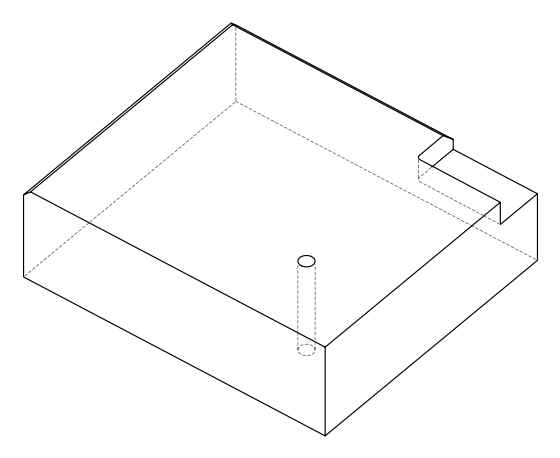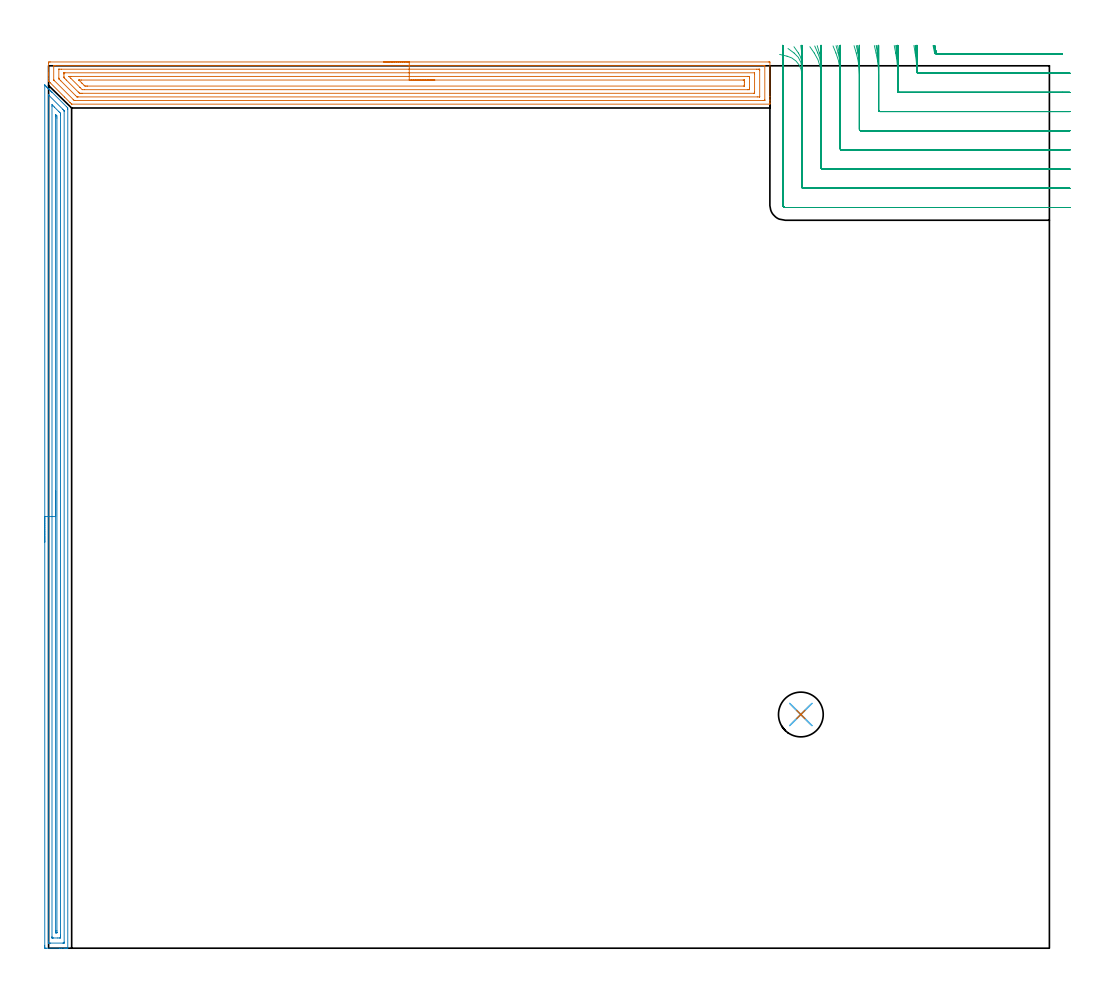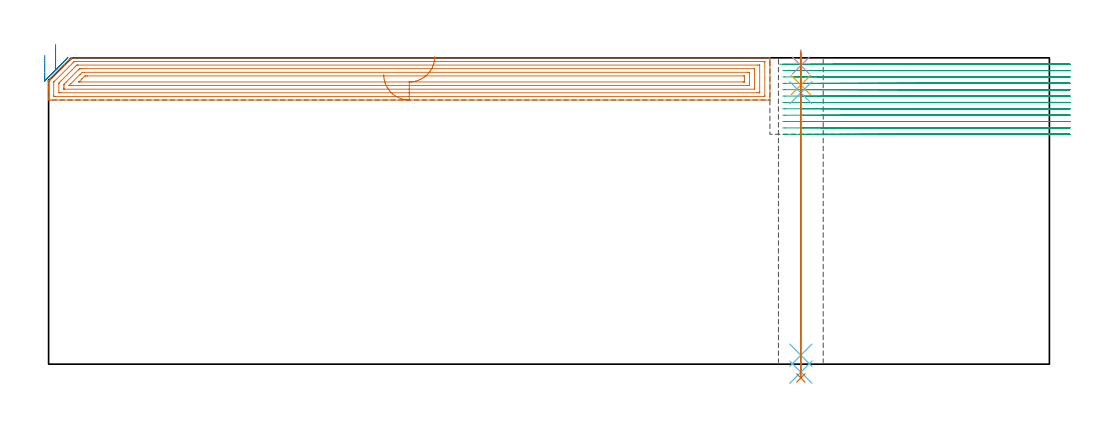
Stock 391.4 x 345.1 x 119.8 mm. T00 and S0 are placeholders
(PLAN: 7 operations, 5 tool changes, 53.4 min)
(1 AREA_MILL | FG_CHAMFER_SURFACE | UGT0205_001 | 13.75 min | 39418 mm3)
(2 AREA_MILL_1 | FG_CHAMFER_SURFACE_1 | UGT0205_001 | 10.83 min | 13426 mm3)
(3 MILL_CORNER_NOTCH_RECTANGULAR | CORNER_NOTCH_RECTANGULAR | NXT0201_013 | Follow Part, ap 2.5, ae 75% | 27.67 min | 196164 mm3)
(4 SPOT_DRILL | STEP1HOLE | NXT0321_9005460120000 | 0.05 min | 189 mm3)
(5 DRILL_BLIND_HOLE_INTO_CENTER | STEP1HOLE | UGT0301_191 | 0.05 min | 277 mm3)
(6 GUN_DRILL_THROUGH_HOLE | STEP1HOLE | UGT0307_003 | 0.58 min | 4222 mm3)
(7 SPADE_DRILL_TO_ENLARGE_THROUGH_HOLE | STEP1HOLE | UGT0306_008 | 0.51 min | 24094 mm3)
(TOOL UGT0205_001 | Chamfer Mill 20 x 3 x 45 deg. | D20 FL50 Z2)
(TOOL NXT0201_013 | ENDMILL 10mm | D10 FL30 Z4)
(TOOL NXT0321_9005460120000 | NC Spot Drill, 142deg, 12mm, Carbide, Uncoated | D12 PA142 FL30 Z2)
(TOOL UGT0301_191 | Twist Drill 7.1 mm | D7.1 PA118 FL66 Z2)
(TOOL UGT0307_003 | Gun Drill 7 mm | D7 PA130 FL24 Z1)
(TOOL UGT0306_008 | Spade Drill 17.5mm | D17.5 PA132 FL10 Z2)
(OP 1 AREA_MILL)
G17 G21 G94 G90
T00 M6
G54
G17 G0 G90 X131.05 Y346.6 S1061 M3
G43 Z129.8 H0
Z113.3
G94 G1 X131.088 Z112.428 F250.
X131.202 Z111.564
X131.391 Z110.712
X131.653 Z109.88
X131.987 Z109.074
X132.39 Z108.3
X132.858 Z107.564
X133.39 Z106.872
X133.979 Z106.229
X134.622 Z105.64
X135.314 Z105.109
X136.05 Z104.64
X136.824 Z104.237
X137.63 Z103.903
X138.462 Z103.641
X139.314 Z103.452
X140.178 Z103.338
X141.05 Z103.3
X281.468
X281.99 Y346.594 Z103.304
X282.09 Y346.592 Z103.306
X282.1 Y346.487 Z103.411
Y333.096 Z116.798
Y331.708 Z118.188
Y331.345 Z118.55
Y330.62 Z119.28
Y330.406 Z119.494
X282.097 Y330.25 Z119.642
X282.09 Y330.103 Z119.789
X281.915 Y330.1 Z119.8
X9.129
X9.006 Y330.104 Z119.789
X8.92 Y330.178 Z119.718
X8.384 Y330.716 Z119.183
X8.337 Y330.761 Z119.136
X6.233 Y332.867 Z117.033
X0.632 Y338.466 Z111.431
X0.251 Y338.849 Z111.05
X0.036 Y339.068 Z110.831
X0.003 Y339.108 Z110.789
X0. Y339.332 Z110.567
Y340.101 Z109.793
Y341.339 Z108.557
Y341.852 Z108.042
Y342.472 Z107.424
Y345.974 Z103.923
X0.004 Y346.23 Z103.667
X0.01 Y346.593 Z103.305
X0.259 Y346.596 Z103.302
X0.632 Y346.6 Z103.3
X141.05
Y345.186 Z104.714
X279.679 Z104.715
X279.853 Y345.185
X280.038 Y345.181 Z104.719
X280.079 Y345.179 Z104.721
X280.09 Y345.159 Z104.741
X280.094 Y345.124 Z104.776
X280.099 Y344.943 Z104.957
X280.1 Y331.809 Z118.091
X280.098 Y331.671 Z118.229
X280.094 Y331.561 Z118.339
X280.09 Y331.529 Z118.371
X280.08 Y331.521 Z118.379
X280.039 Y331.519 Z118.381
X279.679 Y331.515 Z118.385
X279.506 Y331.514 Z118.386
X10.298
X10.118 Y331.516 Z118.384
X10.073 Y331.518 Z118.382
X10.054 Y331.521 Z118.379
X10.021 Y331.541 Z118.359
X9.838 Y331.717 Z118.183
X9.576 Y331.974 Z117.926
X2.324 Y339.226 Z110.674
X2.233 Y339.32 Z110.58
X2.064 Y339.498 Z110.402
X2.01 Y339.563 Z110.337
X2.006 Y339.587 Z110.313
X2.001 Y339.637 Z110.263
X2. Y344.891 Z105.009
X2.002 Y345.029 Z104.871
X2.006 Y345.139 Z104.761
X2.01 Y345.171 Z104.729
X2.02 Y345.179 Z104.721
X2.061 Y345.181 Z104.719
X2.421 Y345.185 Z104.715
X2.594 Y345.186 Z104.714
X141.05
Y343.772 Z106.128
X276.996 Y343.771 Z106.129
X277.72 Y343.77 Z106.13
X277.89 Y343.768 Z106.132
X278.06 Y343.765 Z106.135
X278.091 Y343.758 Z106.142
X278.094 Y343.727 Z106.173
X278.098 Y343.672 Z106.228
X278.099 Y343.604 Z106.296
X278.1 Y343.398 Z106.502
X278.099 Y333.096 Z116.804
X278.098 Y332.994 Z116.906
X278.094 Y332.943 Z116.957
X278.09 Y332.935 Z116.965
X278.085 Y332.932 Z116.968
X278.06 Y332.93 Z116.97
X277.89 Y332.929 Z116.971
X277.167 Y332.928 Z116.972
X11.536 Y332.929 Z116.971
X11.365 Y332.93 Z116.97
X11.194 Y332.933 Z116.967
X11.084 Y332.935 Z116.965
X11.024 Y332.987 Z116.913
X10.909 Y333.096 Z116.804
X10.471 Y333.529 Z116.371
X4.774 Y339.226 Z110.674
X4.21 Y339.791 Z110.109
X4.058 Y339.95 Z109.95
X4.023 Y339.988 Z109.912
X4.01 Y340.034 Z109.866
X4.006 Y340.101 Z109.799
X4.001 Y340.306 Z109.594
Y343.604 Z106.296
X4.002 Y343.706 Z106.194
X4.006 Y343.757 Z106.143
X4.01 Y343.765 Z106.135
X4.016 Y343.768 Z106.132
X4.04 Y343.77 Z106.13
X4.21 Y343.771 Z106.129
X4.933 Y343.772 Z106.128
X141.05
Y342.357 Z107.543
X276.004
X276.064 Y342.356 Z107.544
X276.085 Y342.354 Z107.546
X276.09 Y342.351 Z107.549
X276.094 Y342.343 Z107.557
X276.097 Y342.289 Z107.611
X276.1 Y341.854 Z108.046
Y334.849 Z115.051
X276.096 Y334.41 Z115.49
X276.092 Y334.357 Z115.543
X276.09 Y334.35 Z115.55
X276.074 Y334.347 Z115.553
X276.032 Y334.345 Z115.555
X275.895 Y334.343 Z115.557
X275.723
X13.154
X12.773 Y334.345 Z115.555
X12.259 Y334.35 Z115.55
X12.098 Y334.363 Z115.537
X11.932 Y334.524 Z115.376
X11.603 Y334.848 Z115.052
X6.893 Y339.555 Z110.345
X6.349 Y340.101 Z109.799
X6.174 Y340.28 Z109.62
X6.039 Y340.421 Z109.479
X6.01 Y340.459 Z109.441
X6.006 Y340.484 Z109.416
X6.003 Y340.538 Z109.362
X6. Y340.976 Z108.924
Y341.851 Z108.049
X6.004 Y342.289 Z107.611
X6.008 Y342.343 Z107.557
X6.01 Y342.35 Z107.55
X6.026 Y342.353 Z107.547
X6.068 Y342.355 Z107.545
X6.205 Y342.357 Z107.543
X6.377
X141.05
Y340.943 Z108.957
X273.453
X273.857 Y340.939 Z108.961
X274.057 Y340.936 Z108.964
X274.091 Y340.929 Z108.971
X274.094 Y340.893 Z109.007
X274.096 Y340.838 Z109.062
X274.1 Y340.309 Z109.591
Y340.101 Z109.799
Y336.599 Z113.301
X274.099 Y335.932 Z113.968
X274.095 Y335.836 Z114.064
X274.09 Y335.779 Z114.121
X274.083 Y335.763 Z114.137
X274.062 Y335.762 Z114.138
X273.848 Y335.759 Z114.141
X273.418 Y335.757 Z114.143
X273.384
X14.013
X13.154 Y335.764 Z114.136
X12.3 Y336.599 Z113.301
X12.259 Y336.639 Z113.261
X8.682 Y340.217 Z109.683
X8.036 Y340.874 Z109.026
X8.01 Y340.905 Z108.995
X8.008 Y340.925 Z108.975
X8.009 Y340.933 Z108.967
X8.019 Y340.936 Z108.964
X8.068 Y340.939 Z108.961
X8.273 Y340.942 Z108.958
X8.682 Y340.943 Z108.957
X8.716
X141.05
Y339.529 Z110.371
X271.629
X271.939 Y339.527 Z110.373
X272.027 Y339.525 Z110.375
X272.079 Y339.522 Z110.378
X272.091 Y339.517 Z110.383
X272.093 Y339.501 Z110.399
X272.097 Y339.379 Z110.521
X272.099 Y339.226 Z110.674
X272.1 Y338.765 Z111.135
Y337.889 Z112.011
X272.099 Y337.474 Z112.426
X272.097 Y337.244 Z112.656
X272.093 Y337.187 Z112.713
X272.09 Y337.179 Z112.721
X272.078 Y337.176 Z112.724
X272.042 Y337.173 Z112.727
X271.939 Y337.172 Z112.728
X15.252 Y337.171 Z112.729
X14.943 Y337.172 Z112.728
X14.353 Y337.175 Z112.725
X14.208 Y337.178 Z112.722
X14.048 Y337.312 Z112.588
X13.879 Y337.474 Z112.426
X13.154 Y338.194 Z111.706
X12.998 Y338.35 Z111.55
X11.991 Y339.358 Z110.542
X11.909 Y339.444 Z110.456
X11.848 Y339.512 Z110.388
X11.842 Y339.524 Z110.376
X11.848 Y339.525 Z110.375
X11.951 Y339.527 Z110.373
X12.259 Y339.528 Z110.372
X12.844 Y339.529 Z110.371
X141.05
X141.922 Z110.409
X142.786 Z110.523
X143.638 Z110.712
X144.47 Z110.974
X145.276 Z111.308
X146.05 Z111.711
X146.786 Z112.18
X147.478 Z112.711
X148.121 Z113.3
X148.71 Z113.943
X149.242 Z114.635
X149.71 Z115.371
X150.113 Z116.145
X150.447 Z116.951
X150.709 Z117.783
X150.898 Z118.635
X151.012 Z119.5
X151.05 Z120.371
G0 Z129.8
M5
M2
(OP 2 AREA_MILL_1)
G17 G21 G94 G90
T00 M6
G54
G17 G0 G90 X-1.5 Y158.8 S1061 M3
G43 Z129.8 H0
Z120.8
G94 G1 Y158.838 Z119.928 F250.
Y158.952 Z119.063
Y159.141 Z118.212
Y159.403 Z117.38
Y159.737 Z116.574
Y160.14 Z115.8
Y160.609 Z115.064
Y161.14 Z114.372
Y161.729 Z113.729
Y162.372 Z113.14
Y163.064 Z112.608
Y163.8 Z112.14
Y164.574 Z111.737
Y165.38 Z111.403
Y166.212 Z111.141
Y167.064 Z110.952
Y167.929 Z110.838
Y168.8 Z110.8
Y337.342
X-1.498 Y337.592 Z110.801
X-1.497 Z110.802
X-1.491 Z110.808
X-1.248 Y337.348 Z111.052
X-1.194 Y337.294 Z111.105
X-0.986 Y337.088 Z111.31
X-0.897 Y336.997 Z111.403
X-0.782 Y336.882 Z111.517
X-0.691 Y336.793 Z111.605
X-0.599 Y336.7 Z111.7
X-0.489 Y336.589 Z111.811
X-0.396 Y336.498 Z111.9
X-0.302 Y336.402 Z111.998
X-0.196 Y336.296 Z112.104
X-0.101 Y336.203 Z112.195
X-0.004 Y336.105 Z112.295
X0.098 Y336.003 Z112.397
X0.195 Y335.907 Z112.491
X0.293 Y335.807 Z112.593
X0.391 Y335.709 Z112.69
X0.49 Y335.612 Z112.786
X0.591 Y335.51 Z112.89
X0.684 Y335.416 Z112.984
X0.785 Y335.317 Z113.081
X0.888 Y335.212 Z113.187
X0.977 Y335.123 Z113.277
X1.081 Y335.021 Z113.377
X1.185 Y334.915 Z113.485
X1.271 Y334.83 Z113.57
X1.376 Y334.726 Z113.672
X6.987 Y329.115 Z119.283
X7.438 Y328.662 Z119.737
X7.5 Y328.595 Z119.782
Y328.074 Z119.8
Y0.157
X7.497 Y0.01 Z119.788
X7.476 Y0.007 Z119.767
X7.138 Y0. Z119.438
X6.724 Z119.024
X6.101 Z118.396
X4.903 Z117.2
X4.329 Z116.623
X-0.986 Y0.001 Z111.311
X-1.22 Y0.003 Z111.077
X-1.492 Y0.008 Z110.806
X-1.494 Y0.092 Z110.803
X-1.499 Y0.603 Z110.801
X-1.5 Y1.12 Z110.8
Y168.8
X-0.086 Z112.214
Y333.428
X-0.081 Y333.631 Z112.219
X-0.079 Y333.714 Z112.221
X-0.028 Y333.671 Z112.272
X0.031 Y333.616 Z112.331
X0.222 Y333.428 Z112.522
X5.576 Y328.074 Z117.876
X5.941 Y327.703 Z118.241
X6.045 Y327.594 Z118.345
X6.079 Y327.548 Z118.379
X6.081 Y327.525 Z118.381
X6.084 Y327.416 Z118.384
X6.086 Y327.197 Z118.386
Y2.388
X6.084 Y2.168 Z118.384
X6.082 Y2.059 Z118.382
X6.079 Y2.014 Z118.379
X5.984 Y2.01 Z118.284
X5.598 Y2.001 Z117.898
X0.785 Y2. Z113.085
X0.284 Y2.001 Z112.584
X0.045 Y2.006 Z112.345
X-0.052 Y2.01 Z112.248
X-0.079 Y2.019 Z112.221
X-0.082 Y2.064 Z112.218
X-0.084 Y2.166 Z112.216
X-0.086 Y2.373 Z112.214
Y168.8
X1.328 Z113.628
X1.329 Y329.311 Z113.629
X1.331 Y329.859 Z113.631
X1.339 Z113.639
X1.671 Y329.529 Z113.971
X2.235 Y328.966 Z114.535
X4.019 Y327.182 Z116.319
X4.329 Y326.871 Z116.629
X4.617 Y326.578 Z116.917
X4.651 Y326.539 Z116.951
X4.665 Y326.521 Z116.965
X4.667 Y326.496 Z116.967
X4.67 Y326.404 Z116.97
X4.671 Y326.289 Z116.971
X4.672 Y325.944 Z116.972
X4.671 Y5.065 Z116.971
X4.67 Y4.721 Z116.97
X4.666 Y4.172 Z116.966
X4.664 Y4.01 Z116.964
X4.497 Y4.003 Z116.797
X4.329 Y4.001 Z116.629
X3.614 Y4. Z115.914
X1.842 Z114.142
X1.671 Z113.971
X1.5 Y4.002 Z113.8
X1.386 Y4.007 Z113.686
X1.347 Y4.01 Z113.647
X1.335 Y4.021 Z113.635
X1.333 Y4.058 Z113.633
X1.331 Y4.172 Z113.631
X1.329 Y4.517 Z113.629
X1.328 Y168.8 Z113.628
X2.743 Z115.043
Y325.21
X2.749 Y325.984 Z115.049
X2.821 Y325.918 Z115.121
X2.997 Y325.745 Z115.297
X3.172 Y325.567 Z115.472
X3.25 Y325.479 Z115.55
X3.257 Y324.692 Z115.557
Y6.849
X3.256 Y6.331 Z115.556
X3.254 Y6.147 Z115.554
X3.25 Y6.059 Z115.55
X3.244 Y6.01 Z115.544
X3.2 Y6.008 Z115.5
X3. Y6.006 Z115.3
X2.8 Y6.008 Z115.1
X2.756 Y6.01 Z115.056
X2.75 Y6.059 Z115.05
X2.748 Y6.144 Z115.048
X2.743 Y6.662 Z115.043
Y6.849
Y168.8
Y169.672 Z115.081
Y170.537 Z115.195
Y171.388 Z115.383
Y172.22 Z115.646
Y173.026 Z115.98
Y173.8 Z116.382
Y174.536 Z116.851
Y175.228 Z117.382
Y175.871 Z117.972
Y176.461 Z118.615
Y176.992 Z119.307
Y177.46 Z120.043
Y177.863 Z120.816
Y178.197 Z121.622
Y178.459 Z122.454
Y178.648 Z123.306
Y178.762 Z124.171
Y178.8 Z125.043
G0 Z129.8
M5
M2
(OP 3 MILL_CORNER_NOTCH_RECTANGULAR)
G17 G21 G94 G90
T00 M6
G54
G17 G0 G90 X345.89 Y353.039 S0 M3
G43 Z129.8 H0
Z117.308
G94 G1 X346.49 Y350.1 F250.
G3 X346.975 Y349.7 R0.5 F500.
G1 X393.36
X396.36 F250.
G0 Z129.8
X338.412 Y353.06
Z117.308
G1 X338.901 Y350.1
G2 X339.588 Y342.685 R52.5 F500.
G3 X340.083 Y342.2 R0.5
G1 X396.4
X399.4 F250.
G0 Z129.8
X330.713 Y353.045
Z117.308
G1 X331.282 Y350.1
G2 X332.1 Y341.559 R45. F500.
G1 Y335.196
G3 X332.596 Y334.7 R0.5
G1 X396.4
X399.4 F250.
G0 Z129.8
X322.931 Y353.021
Z117.308
G1 X323.614 Y350.1
G2 X324.6 Y341.559 R37.5 F500.
G1 Y327.696
G3 X325.096 Y327.2 R0.5
G1 X396.4
X399.4 F250.
G0 Z129.8
X315.004 Y352.976
Z117.308
G1 X315.858 Y350.1
G2 X317.1 Y341.559 R30. F500.
G1 Y320.196
G3 X317.596 Y319.7 R0.5
G1 X396.4
X399.4 F250.
G0 Z129.8
X306.777 Y352.875
Z117.308
G1 X307.916 Y350.1
G2 X309.6 Y341.559 R22.5 F500.
G1 Y312.696
G3 X310.096 Y312.2 R0.5
G1 X396.4
X399.4 F250.
G0 Z129.8
X297.722 Y352.566
Z117.308
G1 X299.431 Y350.1
G2 X302.1 Y341.559 R15. F500.
G1 Y305.196
G3 X302.596 Y304.7 R0.5
G1 X396.4
X399.4 F250.
G0 Z129.8
X285.885 Y349.545
Z117.308
G1 X288.806 Y348.862
G2 X294.6 Y341.559 R7.5 F500.
G1 Y297.697
G3 X295.097 Y297.2 R0.5
G1 X396.4
X399.4 F250.
G0 Z129.8
X287.1 Y344.559
Z117.308
G1 Y341.559
Y290.6 F500.
G3 X288. Y289.7 R0.9
G1 X396.4
X399.4 F250.
G0 Z129.8
X346.197 Y353.039
Z114.817
G1 X346.797 Y350.1
G3 X347.282 Y349.7 R0.5 F500.
G1 X393.36
X396.36 F250.
G0 Z129.8
X338.905 Y353.08
Z114.817
G1 X339.25 Y350.1
G2 X339.6 Y344.051 R52.5 F500.
G1 Y342.695
G3 X340.095 Y342.2 R0.5
G1 X396.4
X399.4 F250.
G0 Z129.8
X331.288 Y353.073
Z114.817
G1 X331.692 Y350.1
G2 X332.1 Y344.051 R45. F500.
G1 Y335.196
G3 X332.596 Y334.7 R0.5
G1 X396.4
X399.4 F250.
G0 Z129.8
X323.625 Y353.061
Z114.817
G1 X324.109 Y350.1
G2 X324.6 Y344.051 R37.5 F500.
G1 Y327.696
G3 X325.096 Y327.2 R0.5
G1 X396.4
X399.4 F250.
G0 Z129.8
X315.879 Y353.038
Z114.817
G1 X316.484 Y350.1
G2 X317.1 Y344.051 R30. F500.
G1 Y320.196
G3 X317.596 Y319.7 R0.5
G1 X396.4
X399.4 F250.
G0 Z129.8
X307.965 Y352.99
Z114.817
G1 X308.772 Y350.1
G2 X309.6 Y344.051 R22.5 F500.
G1 Y312.696
G3 X310.096 Y312.2 R0.5
G1 X396.4
X399.4 F250.
G0 Z129.8
X299.616 Y352.845
Z114.817
G1 X300.826 Y350.1
G2 X302.1 Y344.051 R15. F500.
G1 Y305.196
G3 X302.596 Y304.7 R0.5
G1 X396.4
X399.4 F250.
G0 Z129.8
X289.163 Y351.861
Z114.817
G1 X291.572 Y350.072
G2 X294.6 Y344.051 R7.5 F500.
G1 Y297.697
G3 X295.097 Y297.2 R0.5
G1 X396.4
X399.4 F250.
G0 Z129.8
X287.1 Y347.051
Z114.817
G1 Y344.051
Y290.6 F500.
G3 X288. Y289.7 R0.9
G1 X396.4
X399.4 F250.
G0 Z129.8
X346.348 Y353.039
Z112.325
G1 X346.948 Y350.1
G3 X347.434 Y349.7 R0.5 F500.
G1 X393.36
X396.36 F250.
G0 Z129.8
X339.175 Y353.09
Z112.325
G1 X339.422 Y350.1
G2 X339.6 Y345.781 R52.5 F500.
G1 Y342.695
G3 X340.095 Y342.2 R0.5
G1 X396.4
X399.4 F250.
G0 Z129.8
X331.604 Y353.086
Z112.325
G1 X331.892 Y350.1
G2 X332.1 Y345.781 R45. F500.
G1 Y335.196
G3 X332.596 Y334.7 R0.5
G1 X396.4
X399.4 F250.
G0 Z129.8
X324.005 Y353.08
Z112.325
G1 X324.35 Y350.1
G2 X324.6 Y345.781 R37.5 F500.
G1 Y327.696
G3 X325.096 Y327.2 R0.5
G1 X396.4
X399.4 F250.
G0 Z129.8
X316.356 Y353.069
Z112.325
G1 X316.788 Y350.1
G2 X317.1 Y345.781 R30. F500.
G1 Y320.196
G3 X317.596 Y319.7 R0.5
G1 X396.4
X399.4 F250.
G0 Z129.8
X308.606 Y353.044
Z112.325
G1 X309.182 Y350.1
G2 X309.6 Y345.781 R22.5 F500.
G1 Y312.696
G3 X310.096 Y312.2 R0.5
G1 X396.4
X399.4 F250.
G0 Z129.8
X300.601 Y352.973
Z112.325
G1 X301.465 Y350.1
G2 X302.1 Y345.781 R15. F500.
G1 Y305.197
G3 X302.597 Y304.7 R0.5
G1 X396.4
X399.4 F250.
G0 Z129.8
X291.504 Y352.553
Z112.325
G1 X293.232 Y350.1
G2 X294.6 Y345.781 R7.5 F500.
G1 Y297.697
G3 X295.097 Y297.2 R0.5
G1 X396.4
X399.4 F250.
G0 Z129.8
X287.1 Y348.781
Z112.325
G1 Y345.781
Y290.6 F500.
G3 X288. Y289.7 R0.9
G1 X396.4
X399.4 F250.
G0 Z129.8
X346.501 Y353.039
Z109.833
G1 X347.101 Y350.1
G3 X347.586 Y349.7 R0.5 F500.
G1 X393.36
X396.36 F250.
G0 Z129.8
X339.538 Y353.1
Z109.833
G1 X339.592 Y350.1
G2 X339.6 Y349.168 R52.5 F500.
G1 Y342.695
G3 X340.095 Y342.2 R0.5
G1 X396.4
X399.4 F250.
G0 Z129.8
X332.028 Y353.099
Z109.833
G1 X332.09 Y350.1
G2 X332.1 Y349.168 R45. F500.
G1 Y335.196
G3 X332.596 Y334.7 R0.5
G1 X396.4
X399.4 F250.
G0 Z129.8
X324.514 Y353.099
Z109.833
G1 X324.588 Y350.1
G2 X324.6 Y349.168 R37.5 F500.
G1 Y327.696
G3 X325.096 Y327.2 R0.5
G1 X396.4
X399.4 F250.
G0 Z129.8
X316.992 Y353.099
Z109.833
G1 X317.086 Y350.1
G2 X317.1 Y349.168 R30. F500.
G1 Y320.196
G3 X317.596 Y319.7 R0.5
G1 X396.4
X399.4 F250.
G0 Z129.8
X309.456 Y353.097
Z109.833
G1 X309.581 Y350.1
G2 X309.6 Y349.168 R22.5 F500.
G1 Y312.696
G3 X310.096 Y312.2 R0.5
G1 X396.4
X399.4 F250.
G0 Z129.8
X301.885 Y353.094
Z109.833
G1 X302.071 Y350.1
G2 X302.1 Y349.168 R15. F500.
G1 Y305.196
G3 X302.596 Y304.7 R0.5
G1 X396.4
X399.4 F250.
G0 Z129.8
X294.169 Y353.077
Z109.833
G1 X294.542 Y350.1
G2 X294.6 Y349.168 R7.5 F500.
G1 Y297.697
G3 X295.097 Y297.2 R0.5
G1 X396.4
X399.4 F250.
G0 Z129.8
X287.1 Y352.168
Z109.833
G1 Y349.168
Y290.6 F500.
G3 X288. Y289.7 R0.9
G1 X396.4
X399.4 F250.
G0 Z129.8
X346.51 Y353.039
Z107.342
G1 X347.11 Y350.1
G3 X347.595 Y349.7 R0.5 F500.
G1 X393.36
X396.36 F250.
G0 Z129.8
X339.599 Y353.1
Z107.342
G1 X339.6 Y350.1
Y342.695 F500.
G3 X340.095 Y342.2 R0.5
G1 X396.4
X399.4 F250.
G0 Z129.8
X332.099 Y353.1
Z107.342
G1 X332.1 Y350.1
Y342.695 F500.
Y335.196
G3 X332.596 Y334.7 R0.5
G1 X396.4
X399.4 F250.
G0 Z129.8
X324.599 Y353.1
Z107.342
G1 X324.6 Y350.1
Y335.196 F500.
Y327.696
G3 X325.096 Y327.2 R0.5
G1 X396.4
X399.4 F250.
G0 Z129.8
X317.099 Y353.1
Z107.342
G1 X317.1 Y350.1
Y327.696 F500.
Y320.196
G3 X317.596 Y319.7 R0.5
G1 X396.4
X399.4 F250.
G0 Z129.8
X309.599 Y353.1
Z107.342
G1 X309.6 Y350.1
Y320.196 F500.
Y312.696
G3 X310.096 Y312.2 R0.5
G1 X396.4
X399.4 F250.
G0 Z129.8
X302.098 Y353.1
Z107.342
G1 X302.1 Y350.1
Y312.696 F500.
Y305.196
G3 X302.596 Y304.7 R0.5
G1 X396.4
X399.4 F250.
G0 Z129.8
X294.596 Y353.1
Z107.342
G1 X294.6 Y350.1
Y305.196 F500.
Y297.697
G3 X295.097 Y297.2 R0.5
G1 X396.4
X399.4 F250.
G0 Z129.8
X287.1 Y353.089
Z107.342
G1 Y350.089
Y290.6 F500.
G3 X288. Y289.7 R0.9
G1 X396.4
X399.4 F250.
G0 Z129.8
X346.51 Y353.039
Z104.85
G1 X347.11 Y350.1
G3 X347.595 Y349.7 R0.5 F500.
G1 X393.36
X396.36 F250.
G0 Z129.8
X339.6 Y353.1
Z104.85
G1 Y350.1
Y342.695 F500.
G3 X340.095 Y342.2 R0.5
G1 X396.4
X399.4 F250.
G0 Z129.8
X332.1 Y353.1
Z104.85
G1 Y350.1
Y335.196 F500.
G3 X332.596 Y334.7 R0.5
G1 X396.4
X399.4 F250.
G0 Z129.8
X324.6 Y353.1
Z104.85
G1 Y350.1
Y327.696 F500.
G3 X325.096 Y327.2 R0.5
G1 X396.4
X399.4 F250.
G0 Z129.8
X317.1 Y353.1
Z104.85
G1 Y350.1
Y320.196 F500.
G3 X317.596 Y319.7 R0.5
G1 X396.4
X399.4 F250.
G0 Z129.8
X309.6 Y353.1
Z104.85
G1 Y350.1
Y312.696 F500.
G3 X310.096 Y312.2 R0.5
G1 X396.4
X399.4 F250.
G0 Z129.8
X302.1 Y353.1
Z104.85
G1 Y350.1
Y305.196 F500.
G3 X302.596 Y304.7 R0.5
G1 X396.4
X399.4 F250.
G0 Z129.8
X294.6 Y353.1
Z104.85
G1 Y350.1
Y297.697 F500.
G3 X295.097 Y297.2 R0.5
G1 X396.4
X399.4 F250.
G0 Z129.8
X287.1 Y353.1
Z104.85
G1 Y350.1
Y290.6 F500.
G3 X288. Y289.7 R0.9
G1 X396.4
X399.4 F250.
G0 Z129.8
X346.51 Y353.039
Z102.358
G1 X347.11 Y350.1
G3 X347.595 Y349.7 R0.5 F500.
G1 X393.36
X396.36 F250.
G0 Z129.8
X339.6 Y353.1
Z102.358
G1 Y350.1
Y342.695 F500.
G3 X340.095 Y342.2 R0.5
G1 X396.4
X399.4 F250.
G0 Z129.8
X332.1 Y353.1
Z102.358
G1 Y350.1
Y335.196 F500.
G3 X332.596 Y334.7 R0.5
G1 X396.4
X399.4 F250.
G0 Z129.8
X324.6 Y353.1
Z102.358
G1 Y350.1
Y327.696 F500.
G3 X325.096 Y327.2 R0.5
G1 X396.4
X399.4 F250.
G0 Z129.8
X317.1 Y353.1
Z102.358
G1 Y350.1
Y320.196 F500.
G3 X317.596 Y319.7 R0.5
G1 X396.4
X399.4 F250.
G0 Z129.8
X309.6 Y353.1
Z102.358
G1 Y350.1
Y312.696 F500.
G3 X310.096 Y312.2 R0.5
G1 X396.4
X399.4 F250.
G0 Z129.8
X302.1 Y353.1
Z102.358
G1 Y350.1
Y305.196 F500.
G3 X302.596 Y304.7 R0.5
G1 X396.4
X399.4 F250.
G0 Z129.8
X294.6 Y353.1
Z102.358
G1 Y350.1
Y297.697 F500.
G3 X295.097 Y297.2 R0.5
G1 X396.4
X399.4 F250.
G0 Z129.8
X287.1 Y353.1
Z102.358
G1 Y350.1
Y290.6 F500.
G3 X288. Y289.7 R0.9
G1 X396.4
X399.4 F250.
G0 Z129.8
X346.51 Y353.039
Z99.867
G1 X347.11 Y350.1
G3 X347.595 Y349.7 R0.5 F500.
G1 X393.36
X396.36 F250.
G0 Z129.8
X339.6 Y353.1
Z99.867
G1 Y350.1
Y342.695 F500.
G3 X340.095 Y342.2 R0.5
G1 X396.4
X399.4 F250.
G0 Z129.8
X332.1 Y353.1
Z99.867
G1 Y350.1
Y335.196 F500.
G3 X332.596 Y334.7 R0.5
G1 X396.4
X399.4 F250.
G0 Z129.8
X324.6 Y353.1
Z99.867
G1 Y350.1
Y327.696 F500.
G3 X325.096 Y327.2 R0.5
G1 X396.4
X399.4 F250.
G0 Z129.8
X317.1 Y353.1
Z99.867
G1 Y350.1
Y320.196 F500.
G3 X317.596 Y319.7 R0.5
G1 X396.4
X399.4 F250.
G0 Z129.8
X309.6 Y353.1
Z99.867
G1 Y350.1
Y312.696 F500.
G3 X310.096 Y312.2 R0.5
G1 X396.4
X399.4 F250.
G0 Z129.8
X302.1 Y353.1
Z99.867
G1 Y350.1
Y305.196 F500.
G3 X302.596 Y304.7 R0.5
G1 X396.4
X399.4 F250.
G0 Z129.8
X294.6 Y353.1
Z99.867
G1 Y350.1
Y297.697 F500.
G3 X295.097 Y297.2 R0.5
G1 X396.4
X399.4 F250.
G0 Z129.8
X287.1 Y353.1
Z99.867
G1 Y350.1
Y290.6 F500.
G3 X288. Y289.7 R0.9
G1 X396.4
X399.4 F250.
G0 Z129.8
X346.51 Y353.039
Z97.375
G1 X347.11 Y350.1
G3 X347.595 Y349.7 R0.5 F500.
G1 X393.36
X396.36 F250.
G0 Z129.8
X339.6 Y353.1
Z97.375
G1 Y350.1
Y342.695 F500.
G3 X340.095 Y342.2 R0.5
G1 X396.4
X399.4 F250.
G0 Z129.8
X332.1 Y353.1
Z97.375
G1 Y350.1
Y335.196 F500.
G3 X332.596 Y334.7 R0.5
G1 X396.4
X399.4 F250.
G0 Z129.8
X324.6 Y353.1
Z97.375
G1 Y350.1
Y327.696 F500.
G3 X325.096 Y327.2 R0.5
G1 X396.4
X399.4 F250.
G0 Z129.8
X317.1 Y353.1
Z97.375
G1 Y350.1
Y320.196 F500.
G3 X317.596 Y319.7 R0.5
G1 X396.4
X399.4 F250.
G0 Z129.8
X309.6 Y353.1
Z97.375
G1 Y350.1
Y312.696 F500.
G3 X310.096 Y312.2 R0.5
G1 X396.4
X399.4 F250.
G0 Z129.8
X302.1 Y353.1
Z97.375
G1 Y350.1
Y305.196 F500.
G3 X302.596 Y304.7 R0.5
G1 X396.4
X399.4 F250.
G0 Z129.8
X294.6 Y353.1
Z97.375
G1 Y350.1
Y297.697 F500.
G3 X295.097 Y297.2 R0.5
G1 X396.4
X399.4 F250.
G0 Z129.8
X287.1 Y353.1
Z97.375
G1 Y350.1
Y290.6 F500.
G3 X288. Y289.7 R0.9
G1 X396.4
X399.4 F250.
G0 Z129.8
X346.51 Y353.039
Z94.883
G1 X347.11 Y350.1
G3 X347.595 Y349.7 R0.5 F500.
G1 X393.36
X396.36 F250.
G0 Z129.8
X339.6 Y353.1
Z94.883
G1 Y350.1
Y342.695 F500.
G3 X340.095 Y342.2 R0.5
G1 X396.4
X399.4 F250.
G0 Z129.8
X332.1 Y353.1
Z94.883
G1 Y350.1
Y335.196 F500.
G3 X332.596 Y334.7 R0.5
G1 X396.4
X399.4 F250.
G0 Z129.8
X324.6 Y353.1
Z94.883
G1 Y350.1
Y327.696 F500.
G3 X325.096 Y327.2 R0.5
G1 X396.4
X399.4 F250.
G0 Z129.8
X317.1 Y353.1
Z94.883
G1 Y350.1
Y320.196 F500.
G3 X317.596 Y319.7 R0.5
G1 X396.4
X399.4 F250.
G0 Z129.8
X309.6 Y353.1
Z94.883
G1 Y350.1
Y312.696 F500.
G3 X310.096 Y312.2 R0.5
G1 X396.4
X399.4 F250.
G0 Z129.8
X302.1 Y353.1
Z94.883
G1 Y350.1
Y305.196 F500.
G3 X302.596 Y304.7 R0.5
G1 X396.4
X399.4 F250.
G0 Z129.8
X294.6 Y353.1
Z94.883
G1 Y350.1
Y297.697 F500.
G3 X295.097 Y297.2 R0.5
G1 X396.4
X399.4 F250.
G0 Z129.8
X287.1 Y353.1
Z94.883
G1 Y350.1
Y290.6 F500.
G3 X288. Y289.7 R0.9
G1 X396.4
X399.4 F250.
G0 Z129.8
X346.51 Y353.039
Z92.392
G1 X347.11 Y350.1
G3 X347.595 Y349.7 R0.5 F500.
G1 X393.36
X396.36 F250.
G0 Z129.8
X339.6 Y353.1
Z92.392
G1 Y350.1
Y342.695 F500.
G3 X340.095 Y342.2 R0.5
G1 X396.4
X399.4 F250.
G0 Z129.8
X332.1 Y353.1
Z92.392
G1 Y350.1
Y335.196 F500.
G3 X332.596 Y334.7 R0.5
G1 X396.4
X399.4 F250.
G0 Z129.8
X324.6 Y353.1
Z92.392
G1 Y350.1
Y327.696 F500.
G3 X325.096 Y327.2 R0.5
G1 X396.4
X399.4 F250.
G0 Z129.8
X317.1 Y353.1
Z92.392
G1 Y350.1
Y320.196 F500.
G3 X317.596 Y319.7 R0.5
G1 X396.4
X399.4 F250.
G0 Z129.8
X309.6 Y353.1
Z92.392
G1 Y350.1
Y312.696 F500.
G3 X310.096 Y312.2 R0.5
G1 X396.4
X399.4 F250.
G0 Z129.8
X302.1 Y353.1
Z92.392
G1 Y350.1
Y305.196 F500.
G3 X302.596 Y304.7 R0.5
G1 X396.4
X399.4 F250.
G0 Z129.8
X294.6 Y353.1
Z92.392
G1 Y350.1
Y297.697 F500.
G3 X295.097 Y297.2 R0.5
G1 X396.4
X399.4 F250.
G0 Z129.8
X287.1 Y353.1
Z92.392
G1 Y350.1
Y290.6 F500.
G3 X288. Y289.7 R0.9
G1 X396.4
X399.4 F250.
G0 Z129.8
X346.51 Y353.039
Z89.9
G1 X347.11 Y350.1
G3 X347.595 Y349.7 R0.5 F500.
G1 X393.36
X396.36 F250.
G0 Z129.8
X339.6 Y353.1
Z89.9
G1 Y350.1
Y342.695 F500.
G3 X340.095 Y342.2 R0.5
G1 X396.4
X399.4 F250.
G0 Z129.8
X332.1 Y353.1
Z89.9
G1 Y350.1
Y335.196 F500.
G3 X332.596 Y334.7 R0.5
G1 X396.4
X399.4 F250.
G0 Z129.8
X324.6 Y353.1
Z89.9
G1 Y350.1
Y327.696 F500.
G3 X325.096 Y327.2 R0.5
G1 X396.4
X399.4 F250.
G0 Z129.8
X317.1 Y353.1
Z89.9
G1 Y350.1
Y320.196 F500.
G3 X317.596 Y319.7 R0.5
G1 X396.4
X399.4 F250.
G0 Z129.8
X309.6 Y353.1
Z89.9
G1 Y350.1
Y312.696 F500.
G3 X310.096 Y312.2 R0.5
G1 X396.4
X399.4 F250.
G0 Z129.8
X302.1 Y353.1
Z89.9
G1 Y350.1
Y305.196 F500.
G3 X302.596 Y304.7 R0.5
G1 X396.4
X399.4 F250.
G0 Z129.8
X294.6 Y353.1
Z89.9
G1 Y350.1
Y297.697 F500.
G3 X295.097 Y297.2 R0.5
G1 X396.4
X399.4 F250.
G0 Z129.8
X287.1 Y353.1
Z89.9
G1 Y350.1
Y290.6 F500.
G3 X288. Y289.7 R0.9
G1 X396.4
X399.4 F250.
G0 Z129.8
M5
M2
(OP 4 SPOT_DRILL)
G17 G21 G94 G90
T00 M6
G54
G17 G0 G90 X294.2 Y91.4 S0 M3
G43 Z129.8 H0
G94 G81 G98 Z116.8 F250. R122.8
G80
M5
M2
(OP 5 DRILL_BLIND_HOLE_INTO_CENTER)
G17 G21 G94 G90
T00 M6
G54
G17 G0 G90 X294.2 Y91.4 S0 M3
G43 Z129.8 H0
G94 G81 G98 Z109.15 F250. R121.8
G80
M5
M2
(OP 6 GUN_DRILL_THROUGH_HOLE)
G17 G21 G94 G90
T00 M6
G54
G17 G0 G90 X294.2 Y91.4 M8
G43 Z129.8 H0
Z120.441
S716 M3
G94 G1 Z106.121 F125. M26
G4 X.084
Z3.5 F250.
G4 X.084
Z-3.132 F125.
G4 X.084
M5
M9
G0 Z120.441
Z129.8
M2
(OP 7 SPADE_DRILL_TO_ENLARGE_THROUGH_HOLE)
G17 G21 G94 G90
T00 M6
G54
G17 G0 G90 X294.2 Y91.4 S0 M3
G43 Z129.8 H0
G94 G73 G98 Z-5.396 F250. Q15.649 R121.8
G80
M5
M2
